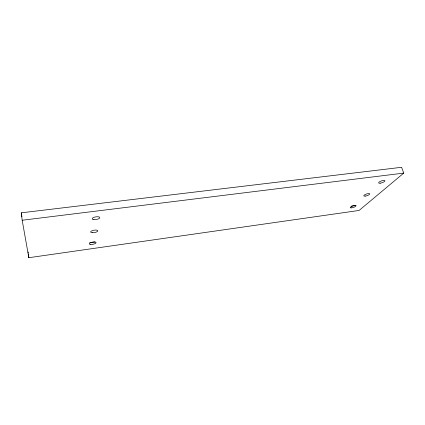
<?xml version="1.0" encoding="UTF-8"?>
<svg xmlns="http://www.w3.org/2000/svg" width="425" height="425" viewBox="0 0 425 425"><rect width="100%" height="100%" fill="white"/><g stroke="black" fill="none" stroke-linecap="round" stroke-linejoin="round"><path stroke-width="0.64" d="M403.75 173.102L359.104 210.449L28.836 257.704L22.185 220.246L21.25 212.829L401.582 167.296L403.75 173.102L22.185 220.246M89.818 242.675L95.073 241.937M351.448 206.109L356.049 205.466M21.25 212.829L21.941 216.745M28.103 251.951L28.268 253.226M28.427 254.506L28.836 257.704M380.189 183.191A3.331 0.962 -18.9 0 0 384.944 180.843A3.331 0.962 -18.9 0 0 380.205 181.433A3.331 0.962 -18.9 0 0 380.189 183.191M365.314 196.084A3.15 0.882 -18.2 0 0 369.761 193.922A3.15 0.882 -18.2 0 0 365.197 194.523A3.15 0.882 -18.2 0 0 365.314 196.084M351.778 207.82A2.986 0.807 -17.6 0 0 355.948 205.817A2.986 0.807 -17.6 0 0 351.555 206.423A2.986 0.807 -17.6 0 0 351.778 207.82M90.817 244.423A3.464 1.084 -9.7 0 0 96.087 242.739A3.464 1.084 -9.7 0 0 91.104 242.478A3.464 1.084 -9.7 0 0 90.817 244.423M92.278 232.714A3.655 1.206 -9.6 0 0 97.84 230.918A3.655 1.206 -9.6 0 0 92.597 230.552A3.655 1.206 -9.6 0 0 92.278 232.714M93.909 219.645A3.862 1.355 -9.4 0 0 99.801 217.717A3.862 1.355 -9.4 0 0 94.27 217.223A3.862 1.355 -9.4 0 0 93.909 219.645"/></g></svg>
